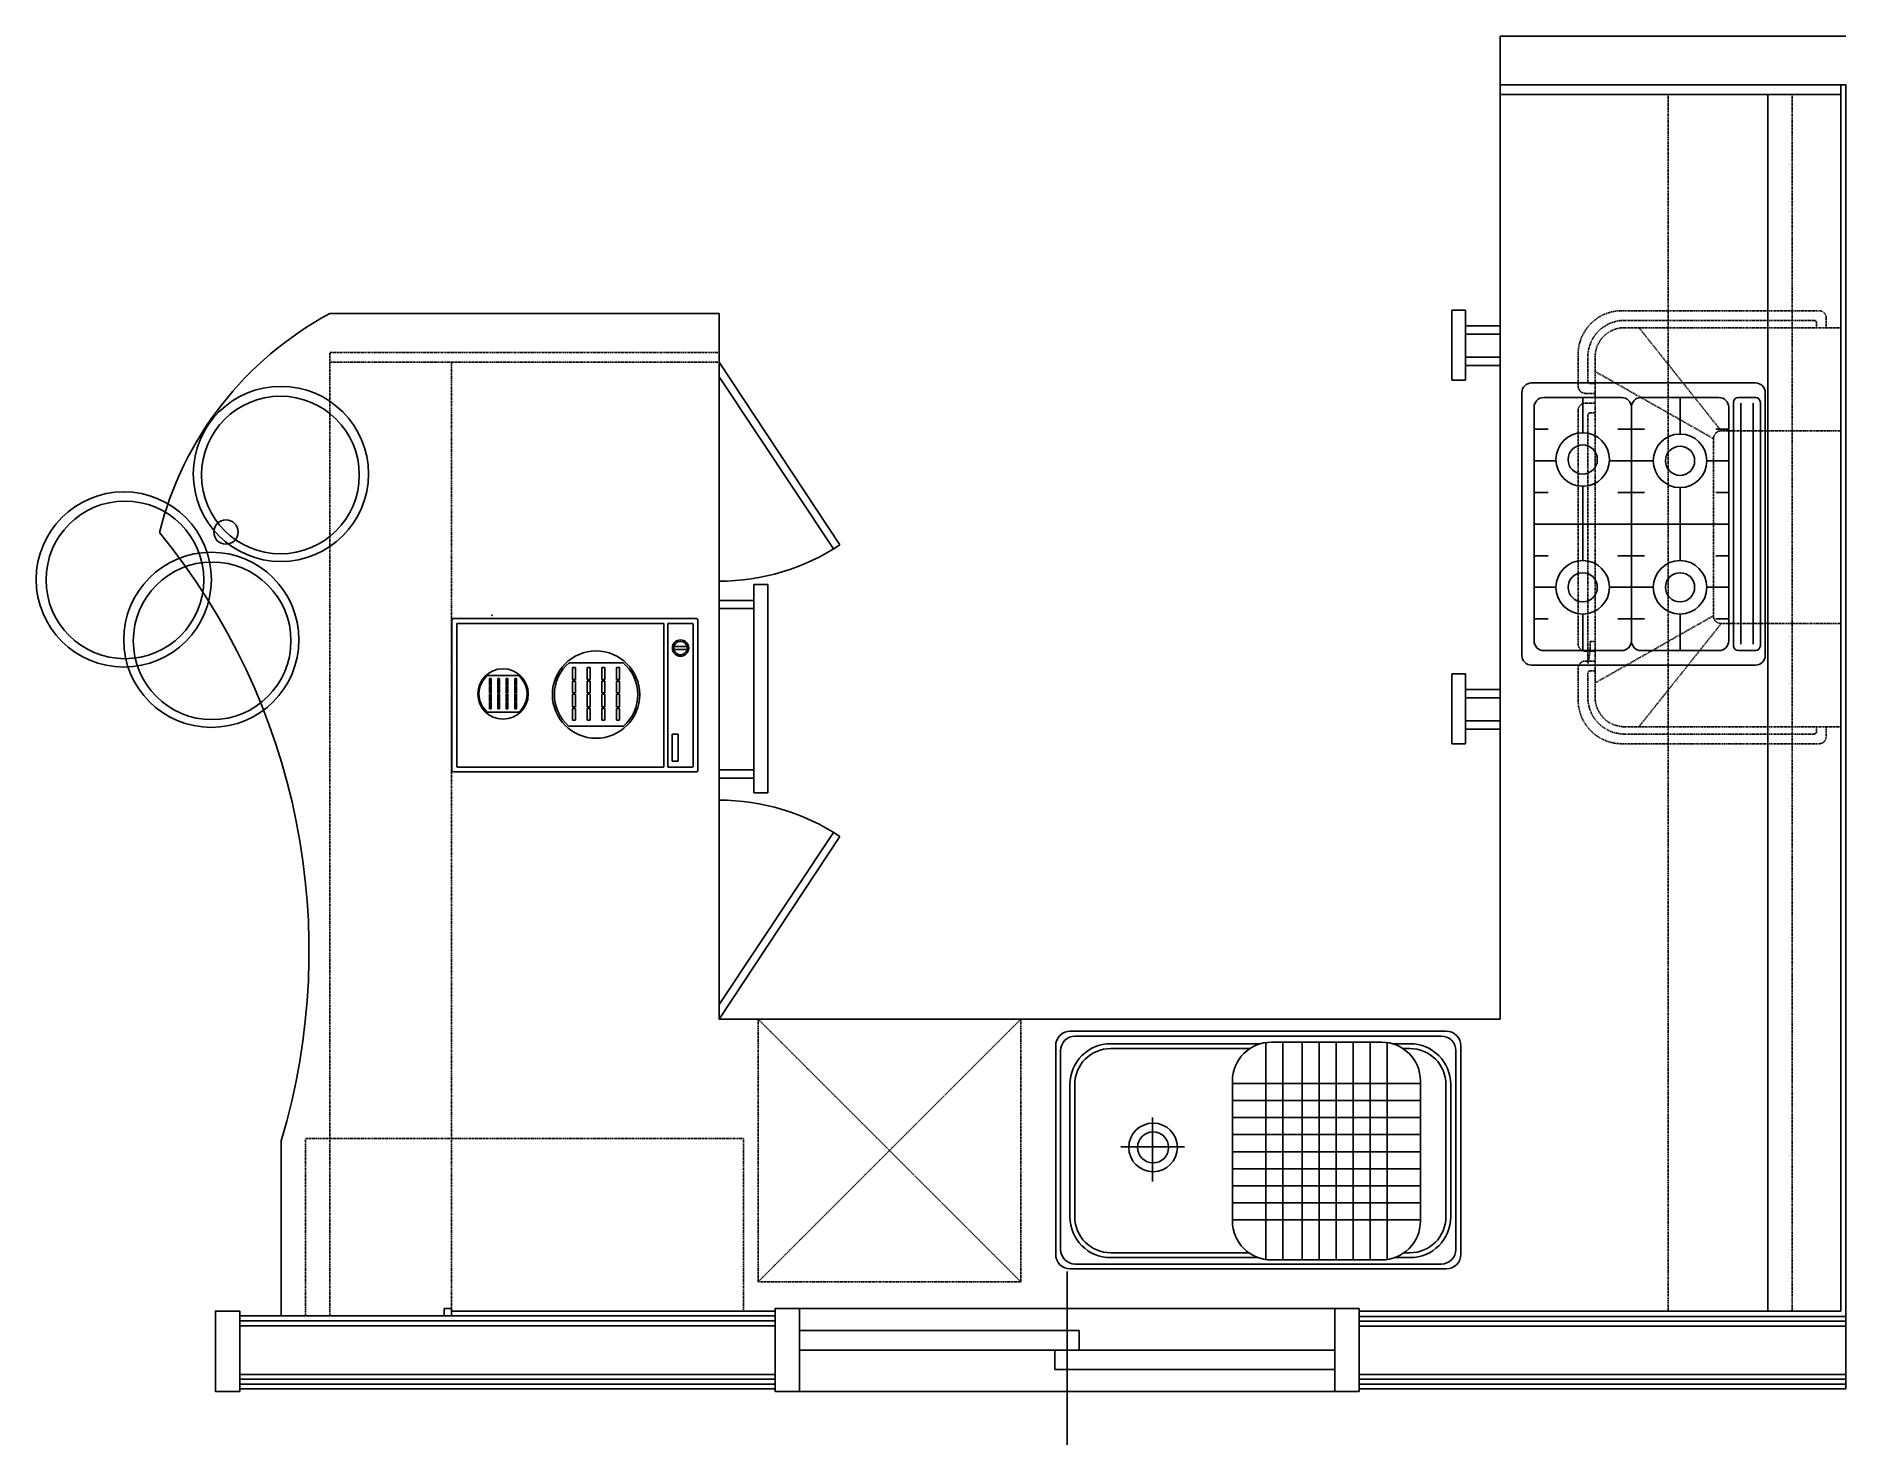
# Model space of a CAD drawing. Header units: millimetres. Extents: x -16400 to -12682, y -30210 to -27315.
import ezdxf

# ---------------------------------------------------------------- set-up
doc = ezdxf.new("R2010")
doc.units = ezdxf.units.MM
doc.linetypes.add('HIDDEN', pattern=[2.5, 1.5, -1])
for name, color, linetype in [('1', 4, 'Continuous'), ('FIN', 6, 'Continuous'), ('FUR', 4, 'Continuous'), ('FURN', 4, 'Continuous'), ('GYP', 7, 'Continuous'), ('KIT', 4, 'Continuous'), ('WALL', 7, 'Continuous'), ('WIN', 4, 'Continuous')]:
    doc.layers.add(name, color=color, linetype=linetype)

# ---------------------------------------------------------------- blocks, each defined once
blk = doc.blocks.new('BIOP')
at = {"layer": '1'}
for p, q in [((-284.7, 435.7), (-284.7, 895.7)), ((-264.7, 915.7), (275.3, 915.7)), ((-254.7, 895.7), (-254.7, 860.7)), ((-244.7, 905.7), (255.3, 905.7)), ((265.3, 895.7), (265.3, 860.7)), ((295.3, 895.7), (295.3, 435.7)), ((-241.5, 890.7), (254, 890.7)), ((254, 865.7), (-241.5, 865.7)), ((-254.7, 820.7), (-254.7, 660.7)), ((255.3, 850.7), (-244.7, 850.7)), ((245.3, 840.7), (-234.7, 840.7)), ((-189.7, 840.7), (-189.7, 814.1)), ((-124.7, 840.7), (-124.7, 795.7)), ((-59.7, 840.7), (-59.7, 814.1)), ((5.3, 840.7), (5.3, 440.8)), ((70.3, 840.7), (70.3, 814.1)), ((135.3, 840.7), (135.3, 795.7)), ((200.3, 840.7), (200.3, 814.1)), ((265.3, 820.7), (265.3, 660.7)), ((-179.7, 740.7), (-254.7, 740.7)), ((80.3, 740.7), (-69.7, 740.7)), ((265.3, 740.7), (190.3, 740.7)), ((-124.7, 685.7), (-124.7, 595.7)), ((135.3, 685.7), (135.3, 595.6)), ((245.3, 640.7), (-234.7, 640.7)), ((-189.7, 667.5), (-189.7, 612.6)), ((-59.7, 667.5), (-59.7, 612.6)), ((70.3, 667.5), (70.3, 612.6)), ((200.3, 667.5), (200.3, 612.6)), ((-254.7, 620.7), (-254.7, 460.7)), ((265.3, 620.7), (265.3, 460.7)), ((-179.7, 540.7), (-254.7, 540.7)), ((82.9, 540.7), (-69.7, 540.7)), ((265.3, 540.7), (192.9, 540.7)), ((-124.7, 485.7), (-124.7, 440.8)), ((135.3, 485.7), (135.3, 440.8)), ((-189.7, 469.6), (-189.7, 440.8)), ((-59.7, 469.6), (-59.7, 440.8)), ((70.3, 469.6), (70.3, 440.8)), ((200.3, 469.6), (200.3, 440.8)), ((275.3, 415.7), (-264.7, 415.7)), ((245.3, 440.7), (-234.7, 440.7))]:
    blk.add_line(p, q, dxfattribs=at)
for centre, radius in [((-124.7, 740.7), 55), ((135.3, 740.7), 55), ((-124.7, 740.7), 30), ((135.3, 740.7), 30), ((-124.7, 540.7), 55), ((137.9, 540.7), 55), ((-124.7, 540.7), 30), ((137.9, 540.7), 30)]:
    blk.add_circle(centre, radius, dxfattribs=at)
for centre, radius, start, end in [((-264.7, 895.7), 20, 90, 180), ((-244.7, 895.7), 10, 90, 180), ((255.3, 895.7), 10, 0, 90), ((275.3, 895.7), 20, 0, 90), ((-244.7, 860.7), 10, 180, 270), ((255.3, 860.7), 10, 270, 0), ((-234.7, 820.7), 20, 90, 180), ((245.3, 820.7), 20, 0, 90), ((-234.7, 660.7), 20, 180, 270), ((-234.7, 620.7), 20, 90, 180), ((245.3, 660.7), 20, 270, 0), ((245.3, 620.7), 20, 0, 90), ((-234.7, 460.7), 20, 180, 270), ((245.3, 460.7), 20, 270, 0), ((-264.7, 435.7), 20, 180, 270), ((275.3, 435.7), 20, 270, 0)]:
    blk.add_arc(centre, radius, start, end, dxfattribs=at)
blk = doc.blocks.new('JS90I')
at = {"color": 4}
for p, q in [((13.1, 211.6), (284.8, 211.6)), ((13.1, 201.6), (284.8, 201.6)), ((-70.9, -175.6), (-70.9, 127.6)), ((-60.9, -156.3), (-60.9, 127.6)), ((358.8, 127.6), (358.8, -158.5)), ((368.8, 127.6), (368.8, -180.2)), ((4.5, -122.4), (292, -122.4)), ((-75.5, -428.8), (-75.5, -202.4)), ((-74.8, -191.3), (371.2, -191.3)), ((372, -202.4), (372, -428.8)), ((-74.7, -226.3), (372, -226.3)), ((-74.7, -265.5), (371.1, -265.5)), ((-74.7, -300.5), (371.1, -300.5)), ((-74.7, -335.5), (371.1, -335.5)), ((-74.7, -370.5), (371.1, -370.5)), ((-74.7, -405.5), (371.1, -405.5)), ((-74.7, -440.5), (371.1, -440.5)), ((-70.9, -455.6), (-70.9, -487.2)), ((-60.9, -474.9), (-60.9, -487.2)), ((358.8, -487.2), (358.8, -472.7)), ((368.8, -487.2), (368.8, -451)), ((292, -508.8), (4.5, -508.8)), ((13.1, -561.2), (284.8, -561.2)), ((13.1, -571.2), (284.8, -571.2))]:
    blk.add_line(p, q, dxfattribs=at)
at = {"color": 4, "linetype": 'Continuous'}
for p, q in [((6.9, -122.4), (6.9, -508.8)), ((41.9, -122.4), (41.9, -508.8)), ((76.9, -122.4), (76.9, -508.8)), ((111.9, -122.4), (111.9, -508.8)), ((146.9, -122.4), (146.9, -508.8)), ((181.9, -122.4), (181.9, -508.8)), ((216.9, -122.4), (216.9, -508.8)), ((251.9, -122.4), (251.9, -508.8)), ((286.9, -122.4), (286.9, -508.8))]:
    blk.add_line(p, q, dxfattribs=at)
at = {"color": 4}
for points in [[(394.5, 210.7), (394.5, -561.7, -0.414214), (364.5, -591.7), (-64.1, -591.7, -0.414214), (-94.1, -561.7), (-94.1, 210.7, -0.414214), (-64.1, 240.7), (364.5, 240.7, -0.414214)], [(384.5, 200.7), (384.5, -551.7, -0.414214), (354.5, -581.7), (-54.1, -581.7, -0.414214), (-84.1, -551.7), (-84.1, 200.7, -0.414214), (-54.1, 230.7), (354.5, 230.7, -0.414214)]]:
    blk.add_lwpolyline(points, format="xyb", close=True, dxfattribs=at)
for radius in [49.9, 31.9]:
    blk.add_circle((155.6, 40.5), radius, dxfattribs=at)
for centre, radius, start, end in [((13.1, 127.6), 84, 90, 180), ((13.1, 127.6), 74, 90, 180), ((284.8, 127.6), 84, 0, 90), ((284.8, 127.6), 74, 0, 90), ((4.5, -202.4), 80, 90, 180), ((292, -202.4), 80, 0, 90), ((4.5, -428.8), 80, 180, 270), ((292, -428.8), 80, 270, 0), ((13.1, -487.2), 84, 180, 270), ((13.1, -487.2), 74, 180, 270), ((284.8, -487.2), 74, 270, 0), ((284.8, -487.2), 84, 270, 0)]:
    blk.add_arc(centre, radius, start, end, dxfattribs=at)
at = {"layer": 'FURN', "color": 4}
for p, q in [((156.7, 107.1), (156.7, -23.9)), ((216.9, 41.5), (85.8, 41.5))]:
    blk.add_line(p, q, dxfattribs=at)

msp = doc.modelspace()

# ---------------------------------------------------------------- linework, layer by layer
msp.add_line((-13392.1, -27414.9), (-13392.1, -27314.9))
at = {"layer": 'FIN'}
for p, q in [((-12692.1, -27414.9), (-12692.1, -29934.9)), ((-15547.1, -29934.9), (-14882.1, -29934.9)), ((-12692.1, -29934.9), (-13682.1, -29934.9))]:
    msp.add_line(p, q, dxfattribs=at)
at = {"layer": 'FUR', "linetype": 'HIDDEN'}
for p, q in [((-13142.1, -27879), (-12737.1, -27879)), ((-13137.1, -27899), (-12747.1, -27899)), ((-13137.1, -27914), (-12692.1, -27914)), ((-12938.1, -28126), (-13107.1, -27914)), ((-12742.1, -27904), (-12742.1, -27914)), ((-12722.1, -27894), (-12722.1, -27914)), ((-13232.1, -27969), (-13232.1, -28034)), ((-13212.1, -27974), (-13212.1, -28024)), ((-13197.1, -27974), (-13197.1, -28674)), ((-13207.1, -28029), (-13197.1, -28029)), ((-12954.1, -28142), (-13197.1, -28004)), ((-13217.1, -28049), (-13197.1, -28049)), ((-13217.1, -28069), (-13197.1, -28069)), ((-13232.1, -28084), (-13232.1, -28564)), ((-13212.1, -28094), (-13212.1, -28604)), ((-13207.1, -28089), (-13197.1, -28089)), ((-12954.1, -28142), (-12954.1, -28506)), ((-12938.1, -28126), (-12692.1, -28126)), ((-13197.1, -28644), (-12954.1, -28506)), ((-13107.1, -28734), (-12938.1, -28522)), ((-12938.1, -28522), (-12692.1, -28522)), ((-13217.1, -28579), (-13197.1, -28579)), ((-13207.1, -28559), (-13197.1, -28559)), ((-13232.1, -28614), (-13232.1, -28679)), ((-13217.1, -28599), (-13197.1, -28599)), ((-13212.1, -28624), (-13212.1, -28674)), ((-13207.1, -28619), (-13197.1, -28619)), ((-13137.1, -28734), (-12692.1, -28734)), ((-12742.1, -28734), (-12742.1, -28744)), ((-12722.1, -28734), (-12722.1, -28754)), ((-13142.1, -28769), (-12737.1, -28769)), ((-13137.1, -28749), (-12747.1, -28749))]:
    msp.add_line(p, q, dxfattribs=at)
for centre, radius, start, end in [((-13142.1, -27969), 90, 90, 180), ((-12737.1, -27894), 15, 0, 90), ((-13137.1, -27974), 75, 90, 180), ((-13137.1, -27974), 60, 90, 180), ((-12747.1, -27904), 5, 0, 90), ((-13217.1, -28034), 15, 180, 270), ((-13207.1, -28024), 5, 180, 270), ((-13217.1, -28084), 15, 90, 180), ((-13207.1, -28094), 5, 90, 180), ((-12938.1, -28142), 16, 90, 180), ((-12938.1, -28506), 16, 180, 270), ((-13217.1, -28564), 15, 180, 270), ((-13382.8, -28562.2), 175.7, 346.2573, 1.0623), ((-13217.1, -28614), 15, 90, 180), ((-13207.1, -28624), 5, 90, 180), ((-13142.1, -28679), 90, 180, 270), ((-13137.1, -28674), 75, 180, 270), ((-13137.1, -28674), 60, 180, 270), ((-12747.1, -28744), 5, 270, 0), ((-12737.1, -28754), 15, 270, 0)]:
    msp.add_arc(centre, radius, start, end, dxfattribs=at)
at = {"layer": 'GYP'}
for p, q in [((-15982.1, -29944.9), (-14882.1, -29944.9)), ((-15982.1, -29954.9), (-14882.1, -29954.9)), ((-15982.1, -29964.9), (-14882.1, -29964.9)), ((-12682.1, -29945.9), (-13682.1, -29945.9)), ((-12682.1, -29955.9), (-13682.1, -29955.9)), ((-12682.1, -29965.9), (-13682.1, -29965.9)), ((-15982.1, -30064.9), (-14882.1, -30064.9)), ((-15982.1, -30074.9), (-14882.1, -30074.9)), ((-13682.1, -30064.9), (-12682.1, -30064.9)), ((-13682.1, -30074.9), (-12682.1, -30074.9)), ((-15982.1, -30084.9), (-14882.1, -30084.9)), ((-15982.1, -30094.9), (-14882.1, -30094.9)), ((-13682.1, -30084.9), (-12682.1, -30084.9)), ((-13682.1, -30094.9), (-12682.1, -30094.9))]:
    msp.add_line(p, q, dxfattribs=at)
at = {"layer": 'KIT'}
for p, q in [((-12692.1, -27414.9), (-13392.1, -27414.9)), ((-13392.1, -29334.9), (-13392.1, -27414.9)), ((-12692.1, -27434.9), (-13392.1, -27434.9)), ((-12842.1, -27434.9), (-12842.1, -29934.9)), ((-14997.1, -27884.9), (-15797.1, -27884.9)), ((-14997.1, -29334.9), (-14997.1, -27884.9)), ((-13463.5, -27877.8, -10), (-13491.8, -27877.8, -10)), ((-13491.8, -27877.8, -10), (-13491.8, -28022, -10)), ((-13463.5, -28022, -10), (-13463.5, -27877.8, -10)), ((-13392.1, -27910.3), (-13463.5, -27910.3)), ((-13392.1, -27927.2), (-13463.5, -27927.2)), ((-14997.1, -27984.9), (-14749.2, -28360.5)), ((-13392.1, -27974.8), (-13463.5, -27974.8)), ((-13392.1, -27991.7), (-13463.5, -27991.7)), ((-14997.1, -28014.7), (-14761.9, -28368.6)), ((-13463.5, -28022, -10), (-13491.8, -28022, -10)), ((-14925.6, -28441.7, -10), (-14897.4, -28441.7, -10)), ((-14925.6, -28870, -10), (-14925.6, -28441.7, -10)), ((-14897.4, -28441.7, -10), (-14897.4, -28870, -10)), ((-14997.1, -28474.3), (-14925.6, -28474.3)), ((-15546.3, -28823.8), (-15546.3, -28514.8)), ((-15543.3, -28511.8), (-15043.8, -28511.8)), ((-15040.8, -28823.8), (-15040.8, -28514.8)), ((-14997.1, -28491.2), (-14925.6, -28491.2)), ((-15536.3, -28815.8), (-15536.3, -28522.8)), ((-15535.3, -28521.8), (-15111.8, -28521.8)), ((-15110.8, -28815.8), (-15110.8, -28522.8)), ((-15102.8, -28815.8), (-15102.8, -28522.8)), ((-15101.8, -28521.8), (-15051.8, -28521.8)), ((-15050.8, -28815.8), (-15050.8, -28522.8)), ((-15089.9, -28569.1), (-15063.2, -28569.1)), ((-15089.9, -28575.6), (-15063.2, -28575.6)), ((-15473.1, -28629), (-15409.3, -28629)), ((-15305.4, -28602.6), (-15194.6, -28602.6)), ((-15298.2, -28637.3), (-15298.2, -28612.6)), ((-15298.2, -28612.6), (-15292.2, -28612.6)), ((-15292.2, -28637.3), (-15292.2, -28612.6)), ((-15268.2, -28637.3), (-15268.2, -28612.6)), ((-15268.2, -28612.6), (-15262.2, -28612.6)), ((-15262.2, -28637.3), (-15262.2, -28612.6)), ((-15238.2, -28637.3), (-15238.2, -28612.6)), ((-15238.2, -28612.6), (-15232.2, -28612.6)), ((-15232.2, -28637.3), (-15232.2, -28612.6)), ((-15208.2, -28612.6), (-15202.2, -28612.6)), ((-15208.2, -28637.3), (-15208.2, -28612.6)), ((-15202.2, -28637.3), (-15202.2, -28612.6)), ((-13491.8, -28625, -10), (-13491.8, -28769.2, -10)), ((-13463.5, -28625, -10), (-13491.8, -28625, -10)), ((-13463.5, -28769.2, -10), (-13463.5, -28625, -10)), ((-15469, -28634.8), (-15465.6, -28634.8)), ((-15469, -28649), (-15469, -28634.8)), ((-15469, -28649), (-15465.6, -28649)), ((-15469, -28650.7), (-15465.6, -28650.7)), ((-15469, -28664.6), (-15469, -28650.7)), ((-15469, -28664.6), (-15465.6, -28664.6)), ((-15469, -28666.4), (-15465.6, -28666.4)), ((-15469, -28681.2), (-15469, -28666.4)), ((-15465.6, -28649), (-15465.6, -28634.8)), ((-15465.6, -28664.6), (-15465.6, -28650.7)), ((-15465.6, -28681.2), (-15465.6, -28666.4)), ((-15451.7, -28634.8), (-15448.3, -28634.8)), ((-15451.7, -28649), (-15451.7, -28634.8)), ((-15451.7, -28649), (-15448.3, -28649)), ((-15451.7, -28650.7), (-15448.3, -28650.7)), ((-15451.7, -28664.6), (-15451.7, -28650.7)), ((-15451.7, -28664.6), (-15448.3, -28664.6)), ((-15451.7, -28666.4), (-15448.3, -28666.4)), ((-15451.7, -28681.2), (-15451.7, -28666.4)), ((-15448.3, -28649), (-15448.3, -28634.8)), ((-15448.3, -28664.6), (-15448.3, -28650.7)), ((-15448.3, -28681.2), (-15448.3, -28666.4)), ((-15434.5, -28634.8), (-15431, -28634.8)), ((-15434.5, -28649), (-15434.5, -28634.8)), ((-15434.5, -28649), (-15431, -28649)), ((-15434.5, -28650.7), (-15431, -28650.7)), ((-15434.5, -28664.6), (-15434.5, -28650.7)), ((-15434.5, -28664.6), (-15431, -28664.6)), ((-15434.5, -28666.4), (-15431, -28666.4)), ((-15434.5, -28681.2), (-15434.5, -28666.4)), ((-15431, -28649), (-15431, -28634.8)), ((-15431, -28664.6), (-15431, -28650.7)), ((-15431, -28681.2), (-15431, -28666.4)), ((-15417.2, -28649), (-15417.2, -28634.8)), ((-15417.2, -28634.8), (-15413.7, -28634.8)), ((-15417.2, -28649), (-15413.7, -28649)), ((-15417.2, -28664.6), (-15417.2, -28650.7)), ((-15417.2, -28650.7), (-15413.7, -28650.7)), ((-15417.2, -28664.6), (-15413.7, -28664.6)), ((-15417.2, -28681.2), (-15417.2, -28666.4)), ((-15417.2, -28666.4), (-15413.7, -28666.4)), ((-15413.7, -28649), (-15413.7, -28634.8)), ((-15413.7, -28664.6), (-15413.7, -28650.7)), ((-15413.7, -28681.2), (-15413.7, -28666.4)), ((-15298.2, -28637.3), (-15292.2, -28637.3)), ((-15298.2, -28664.4), (-15298.2, -28640.3)), ((-15298.2, -28640.3), (-15292.2, -28640.3)), ((-15298.2, -28664.4), (-15292.2, -28664.4)), ((-15298.2, -28693.2), (-15298.2, -28667.4)), ((-15298.2, -28667.4), (-15292.2, -28667.4)), ((-15292.2, -28664.4), (-15292.2, -28640.3)), ((-15292.2, -28693.2), (-15292.2, -28667.4)), ((-15268.2, -28637.3), (-15262.2, -28637.3)), ((-15268.2, -28664.4), (-15268.2, -28640.3)), ((-15268.2, -28640.3), (-15262.2, -28640.3)), ((-15268.2, -28664.4), (-15262.2, -28664.4)), ((-15268.2, -28693.2), (-15268.2, -28667.4)), ((-15268.2, -28667.4), (-15262.2, -28667.4)), ((-15262.2, -28664.4), (-15262.2, -28640.3)), ((-15262.2, -28693.2), (-15262.2, -28667.4)), ((-15238.2, -28637.3), (-15232.2, -28637.3)), ((-15238.2, -28664.4), (-15238.2, -28640.3)), ((-15238.2, -28640.3), (-15232.2, -28640.3)), ((-15238.2, -28664.4), (-15232.2, -28664.4)), ((-15238.2, -28693.2), (-15238.2, -28667.4)), ((-15238.2, -28667.4), (-15232.2, -28667.4)), ((-15232.2, -28664.4), (-15232.2, -28640.3)), ((-15232.2, -28693.2), (-15232.2, -28667.4)), ((-15208.2, -28637.3), (-15202.2, -28637.3)), ((-15208.2, -28640.3), (-15202.2, -28640.3)), ((-15208.2, -28664.4), (-15208.2, -28640.3)), ((-15208.2, -28664.4), (-15202.2, -28664.4)), ((-15208.2, -28667.4), (-15202.2, -28667.4)), ((-15208.2, -28693.2), (-15208.2, -28667.4)), ((-15202.2, -28664.4), (-15202.2, -28640.3)), ((-15202.2, -28693.2), (-15202.2, -28667.4)), ((-13392.1, -28657.5), (-13463.5, -28657.5)), ((-15473.7, -28703.9), (-15408.8, -28703.9)), ((-15469, -28681.2), (-15465.6, -28681.2)), ((-15469, -28697), (-15469, -28683)), ((-15469, -28683), (-15465.6, -28683)), ((-15469, -28697), (-15465.6, -28697)), ((-15465.6, -28697), (-15465.6, -28683)), ((-15451.7, -28681.2), (-15448.3, -28681.2)), ((-15451.7, -28697), (-15451.7, -28683)), ((-15451.7, -28683), (-15448.3, -28683)), ((-15451.7, -28697), (-15448.3, -28697)), ((-15448.3, -28697), (-15448.3, -28683)), ((-15434.5, -28681.2), (-15431, -28681.2)), ((-15434.5, -28697), (-15434.5, -28683)), ((-15434.5, -28683), (-15431, -28683)), ((-15434.5, -28697), (-15431, -28697)), ((-15431, -28697), (-15431, -28683)), ((-15417.2, -28681.2), (-15413.7, -28681.2)), ((-15417.2, -28683), (-15413.7, -28683)), ((-15417.2, -28697), (-15417.2, -28683)), ((-15417.2, -28697), (-15413.7, -28697)), ((-15413.7, -28697), (-15413.7, -28683)), ((-15298.2, -28693.2), (-15292.2, -28693.2)), ((-15298.2, -28696.3), (-15292.2, -28696.3)), ((-15298.2, -28720.6), (-15298.2, -28696.3)), ((-15292.2, -28720.6), (-15292.2, -28696.3)), ((-15268.2, -28693.2), (-15262.2, -28693.2)), ((-15268.2, -28696.3), (-15262.2, -28696.3)), ((-15268.2, -28720.6), (-15268.2, -28696.3)), ((-15262.2, -28720.6), (-15262.2, -28696.3)), ((-15238.2, -28693.2), (-15232.2, -28693.2)), ((-15238.2, -28696.3), (-15232.2, -28696.3)), ((-15238.2, -28720.6), (-15238.2, -28696.3)), ((-15232.2, -28720.6), (-15232.2, -28696.3)), ((-15208.2, -28693.2), (-15202.2, -28693.2)), ((-15208.2, -28720.6), (-15208.2, -28696.3)), ((-15208.2, -28696.3), (-15202.2, -28696.3)), ((-15202.2, -28720.6), (-15202.2, -28696.3)), ((-13392.1, -28674.4), (-13463.5, -28674.4)), ((-15306.3, -28732.6), (-15193.6, -28732.6)), ((-15298.2, -28720.6), (-15292.2, -28720.6)), ((-15268.2, -28720.6), (-15262.2, -28720.6)), ((-15238.2, -28720.6), (-15232.2, -28720.6)), ((-15208.2, -28720.6), (-15202.2, -28720.6)), ((-13392.1, -28722), (-13463.5, -28722)), ((-13392.1, -28738.9), (-13463.5, -28738.9)), ((-15081.2, -28749.3), (-15093.9, -28749.3)), ((-15093.9, -28749.3), (-15093.8, -28804.5)), ((-15081.2, -28804.5), (-15081.2, -28749.3)), ((-13463.5, -28769.2, -10), (-13491.8, -28769.2, -10)), ((-15535.3, -28816.8), (-15111.8, -28816.8)), ((-15101.8, -28816.8), (-15051.8, -28816.8)), ((-15093.8, -28804.5), (-15081.2, -28804.5)), ((-15543.3, -28826.8), (-15043.8, -28826.8)), ((-14997.1, -28822.8), (-14925.6, -28822.8)), ((-14997.1, -28839.7), (-14925.6, -28839.7)), ((-14925.6, -28870, -10), (-14897.4, -28870, -10)), ((-14997.1, -29305.2), (-14761.9, -28951.3)), ((-14997.1, -29334.9), (-14749.2, -28959.3)), ((-13392.1, -29334.9), (-14997.1, -29334.9)), ((-15897.1, -29584.9), (-15897.1, -29944.9))]:
    msp.add_line(p, q, dxfattribs=at)
at = {"layer": 'KIT', "linetype": 'HIDDEN'}
for p, q in [((-13047.1, -27434.9), (-13047.1, -29934.9)), ((-12792.1, -27434.9), (-12792.1, -29934.9)), ((-15797.1, -27984.9), (-15797.1, -27964.9)), ((-14997.1, -27964.9), (-15797.1, -27964.9)), ((-15797.1, -29944.9), (-15797.1, -27964.9)), ((-15547.1, -27984.9), (-15797.1, -27984.9)), ((-14997.1, -27984.9), (-15547.1, -27984.9)), ((-15547.1, -29944.9), (-15547.1, -27984.9)), ((-14917.1, -29874.9), (-14917.1, -29334.9)), ((-14377.1, -29334.9), (-14917.1, -29874.9)), ((-14917.1, -29334.9), (-14377.1, -29874.9)), ((-14377.1, -29874.9), (-14377.1, -29334.9)), ((-15847.1, -29944.9), (-15847.1, -29579.9)), ((-14947.1, -29579.9), (-15847.1, -29579.9)), ((-14947.1, -29934.9), (-14947.1, -29579.9)), ((-14377.1, -29874.9), (-14917.1, -29874.9))]:
    msp.add_line(p, q, dxfattribs=at)
at = {"layer": 'KIT'}
msp.add_lwpolyline([(-15562.1, -29944.9), (-15547.1, -29944.9), (-15547.1, -29929.9), (-15562.1, -29929.9)], close=True, dxfattribs=at)
at = {"layer": 'KIT', "linetype": 'Continuous'}
for centre, radius in [((-15897.6, -28214.5), 180), ((-15898.6, -28216.7), 162), ((-16220.5, -28431.4), 180), ((-16218.1, -28432.3), 162), ((-16010.6, -28334), 25), ((-16040.6, -28555.4), 180), ((-16039, -28557.5), 162)]:
    msp.add_circle(centre, radius, dxfattribs=at)
at = {"layer": 'KIT'}
for centre, radius in [((-15076.5, -28572.4), 16.8), ((-15250, -28668), 89.7), ((-15076.5, -28572.4), 13.8), ((-15441.2, -28666.7), 51.7)]:
    msp.add_circle(centre, radius, dxfattribs=at)
for centre, radius, start, end in [((-15464.2, -28505), 703.8, 118.2322, 166.0178), ((-17196, -29194.7), 1356.2, 343.2781, 39.3418), ((-14997.1, -27984.9), 450, 270, 303.4233), ((-15543.3, -28514.8), 3, 90, 180), ((-15043.8, -28514.8), 3, 0, 90), ((-15535.3, -28522.8), 1, 90, 180), ((-15111.8, -28522.8), 1, 0, 90), ((-15101.8, -28522.8), 1, 90, 180), ((-15051.8, -28522.8), 1, 0, 90), ((-15441.2, -28666.7), 49.4, 130.2388, 228.9024), ((-15441.2, -28666.7), 49.4, 311.0976, 49.7612), ((-15250, -28668), 85.7, 130.2388, 228.9024), ((-15250, -28668), 85.7, 311.0976, 49.7612), ((-15535.3, -28815.8), 1, 180, 270), ((-15111.8, -28815.8), 1, 270, 0), ((-15101.8, -28815.8), 1, 180, 270), ((-15051.8, -28815.8), 1, 270, 0), ((-15051.8, -28815.8), 1, 270, 0), ((-15543.3, -28823.8), 3, 180, 270), ((-15043.8, -28823.8), 3, 270, 0), ((-14997.1, -29334.9), 450, 56.5767, 90)]:
    msp.add_arc(centre, radius, start, end, dxfattribs=at)
at = {"layer": 'KIT', "linetype": 'ByBlock'}
msp.add_point((-15464.2, -28505), dxfattribs=at)
at = {"layer": 'WALL'}
for p, q in [((-12682.1, -27314.9), (-13392.1, -27314.9)), ((-12682.1, -27414.9), (-13392.1, -27414.9)), ((-12682.1, -27414.9), (-13282.1, -27414.9)), ((-12682.1, -27414.9), (-12682.1, -30094.9))]:
    msp.add_line(p, q, dxfattribs=at)
at = {"layer": 'WIN'}
for p, q in [((-14282.1, -29853.6), (-14282.1, -30209.7)), ((-14832.1, -29929.9), (-13732.1, -29929.9)), ((-14832.8, -29974.9), (-14257.1, -29974.9)), ((-14257.1, -30014.9), (-14257.1, -29974.9)), ((-14832.1, -30014.9), (-13732.1, -30014.9)), ((-14307.1, -30014.9), (-14307.1, -30054.9)), ((-14307.1, -30054.9), (-13732.1, -30054.9)), ((-14832.1, -30099.9), (-13732.1, -30099.9))]:
    msp.add_line(p, q, dxfattribs=at)
at = {"layer": 'WIN', "color": 7}
for points in [[(-14882.1, -30099.9), (-14832.1, -30099.9), (-14832.1, -29929.9), (-14882.1, -29929.9)], [(-13682.1, -30099.9), (-13732.1, -30099.9), (-13732.1, -29929.9), (-13682.1, -29929.9)], [(-15982.1, -30099.9), (-16032.1, -30099.9), (-16032.1, -29934.9), (-15982.1, -29934.9)]]:
    msp.add_lwpolyline(points, close=True, dxfattribs=at)

# ---------------------------------------------------------------- block references
at = {"layer": 'KIT', "extrusion": (0, 0, -1), "zscale": -1, "rotation": 90}
msp.add_blockref('BIOP', (13763.4, -28322.8), dxfattribs=at)
at = {"layer": 'KIT', "rotation": 90}
msp.add_blockref('JS90I', (-14064.9, -29754.2), dxfattribs=at)

doc.saveas('drawing.dxf')
